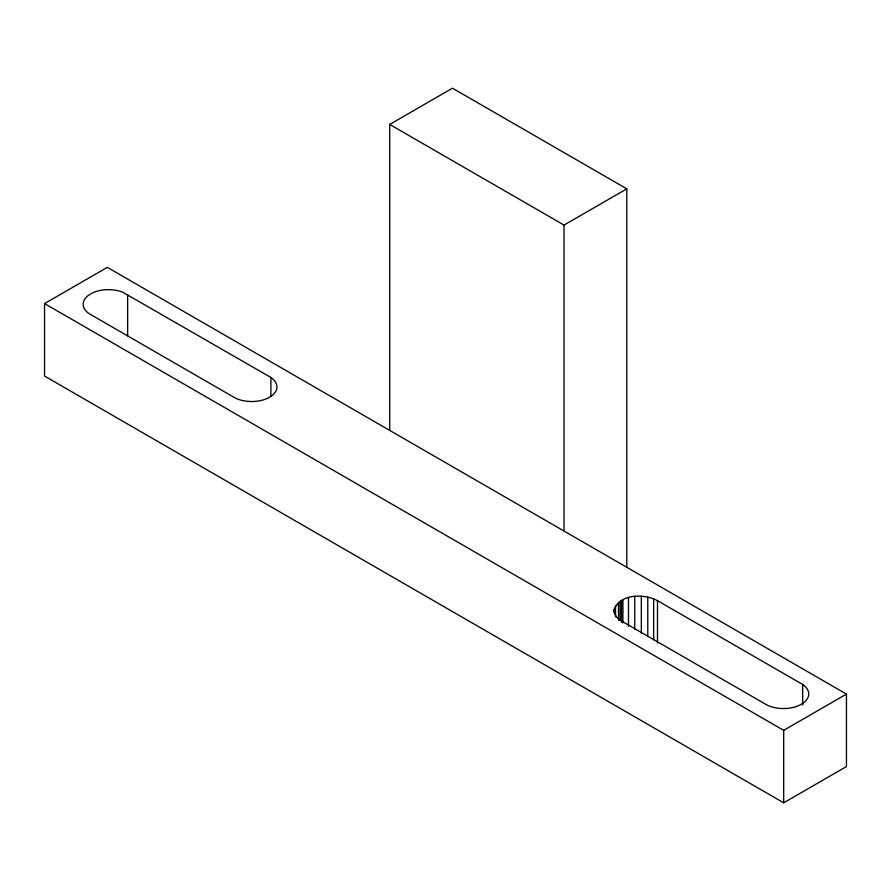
<?xml version="1.0" encoding="UTF-8"?>
<svg xmlns="http://www.w3.org/2000/svg" width="891" height="891" viewBox="0 0 891 891"><rect width="100%" height="100%" fill="white"/><g stroke="black" fill="none" stroke-linecap="round" stroke-linejoin="round"><path stroke-width="1.34" d="M614.133 609.6C620.492 593.395 644.249 593.651 657.491 600.668L802.691 684.488A25.271 14.59 0 0 1 804.272 702.231L799.862 705.059A25.271 14.59 0 0 1 764.222 703.433L620.103 620.214L616.516 617.029L614.478 613.398L614.133 609.6L614.133 612.329M44.55 303.586L107.31 267.356L846.45 694.1L846.45 766.561L783.69 802.802L44.55 376.058L44.55 303.586L783.69 730.33L846.45 694.1M389.712 430.409L389.712 124.439L452.472 88.198L626.796 188.847L626.796 567.289M389.712 124.439L564.036 225.078L626.796 188.847M270.897 377.472L122.758 292.215A25.271 14.59 0 0 0 92.018 293.128L87.608 295.957A25.271 14.59 0 0 0 89.189 313.699L232.44 396.406A25.271 14.59 0 0 0 268.068 398.043L272.49 395.214A25.271 14.59 0 0 0 270.897 377.472L270.897 396.606M802.691 684.488L802.691 705.004M783.69 730.33L783.69 802.802M657.491 600.668L657.491 643.046M653.66 598.73L653.66 639.749M647.779 597.003L647.779 636.653M641.331 596.202L641.331 633.122M634.737 596.402L634.737 629.213M628.467 597.571L628.467 626.295M622.932 599.654L622.932 622.898M621.517 600.467L621.517 622.341M620.103 601.28L620.103 620.426M618.51 602.483L618.51 620.247M615.514 605.869L615.514 616.806M564.036 225.078L564.036 531.047M127.647 294.765L127.647 335.784"/></g></svg>
